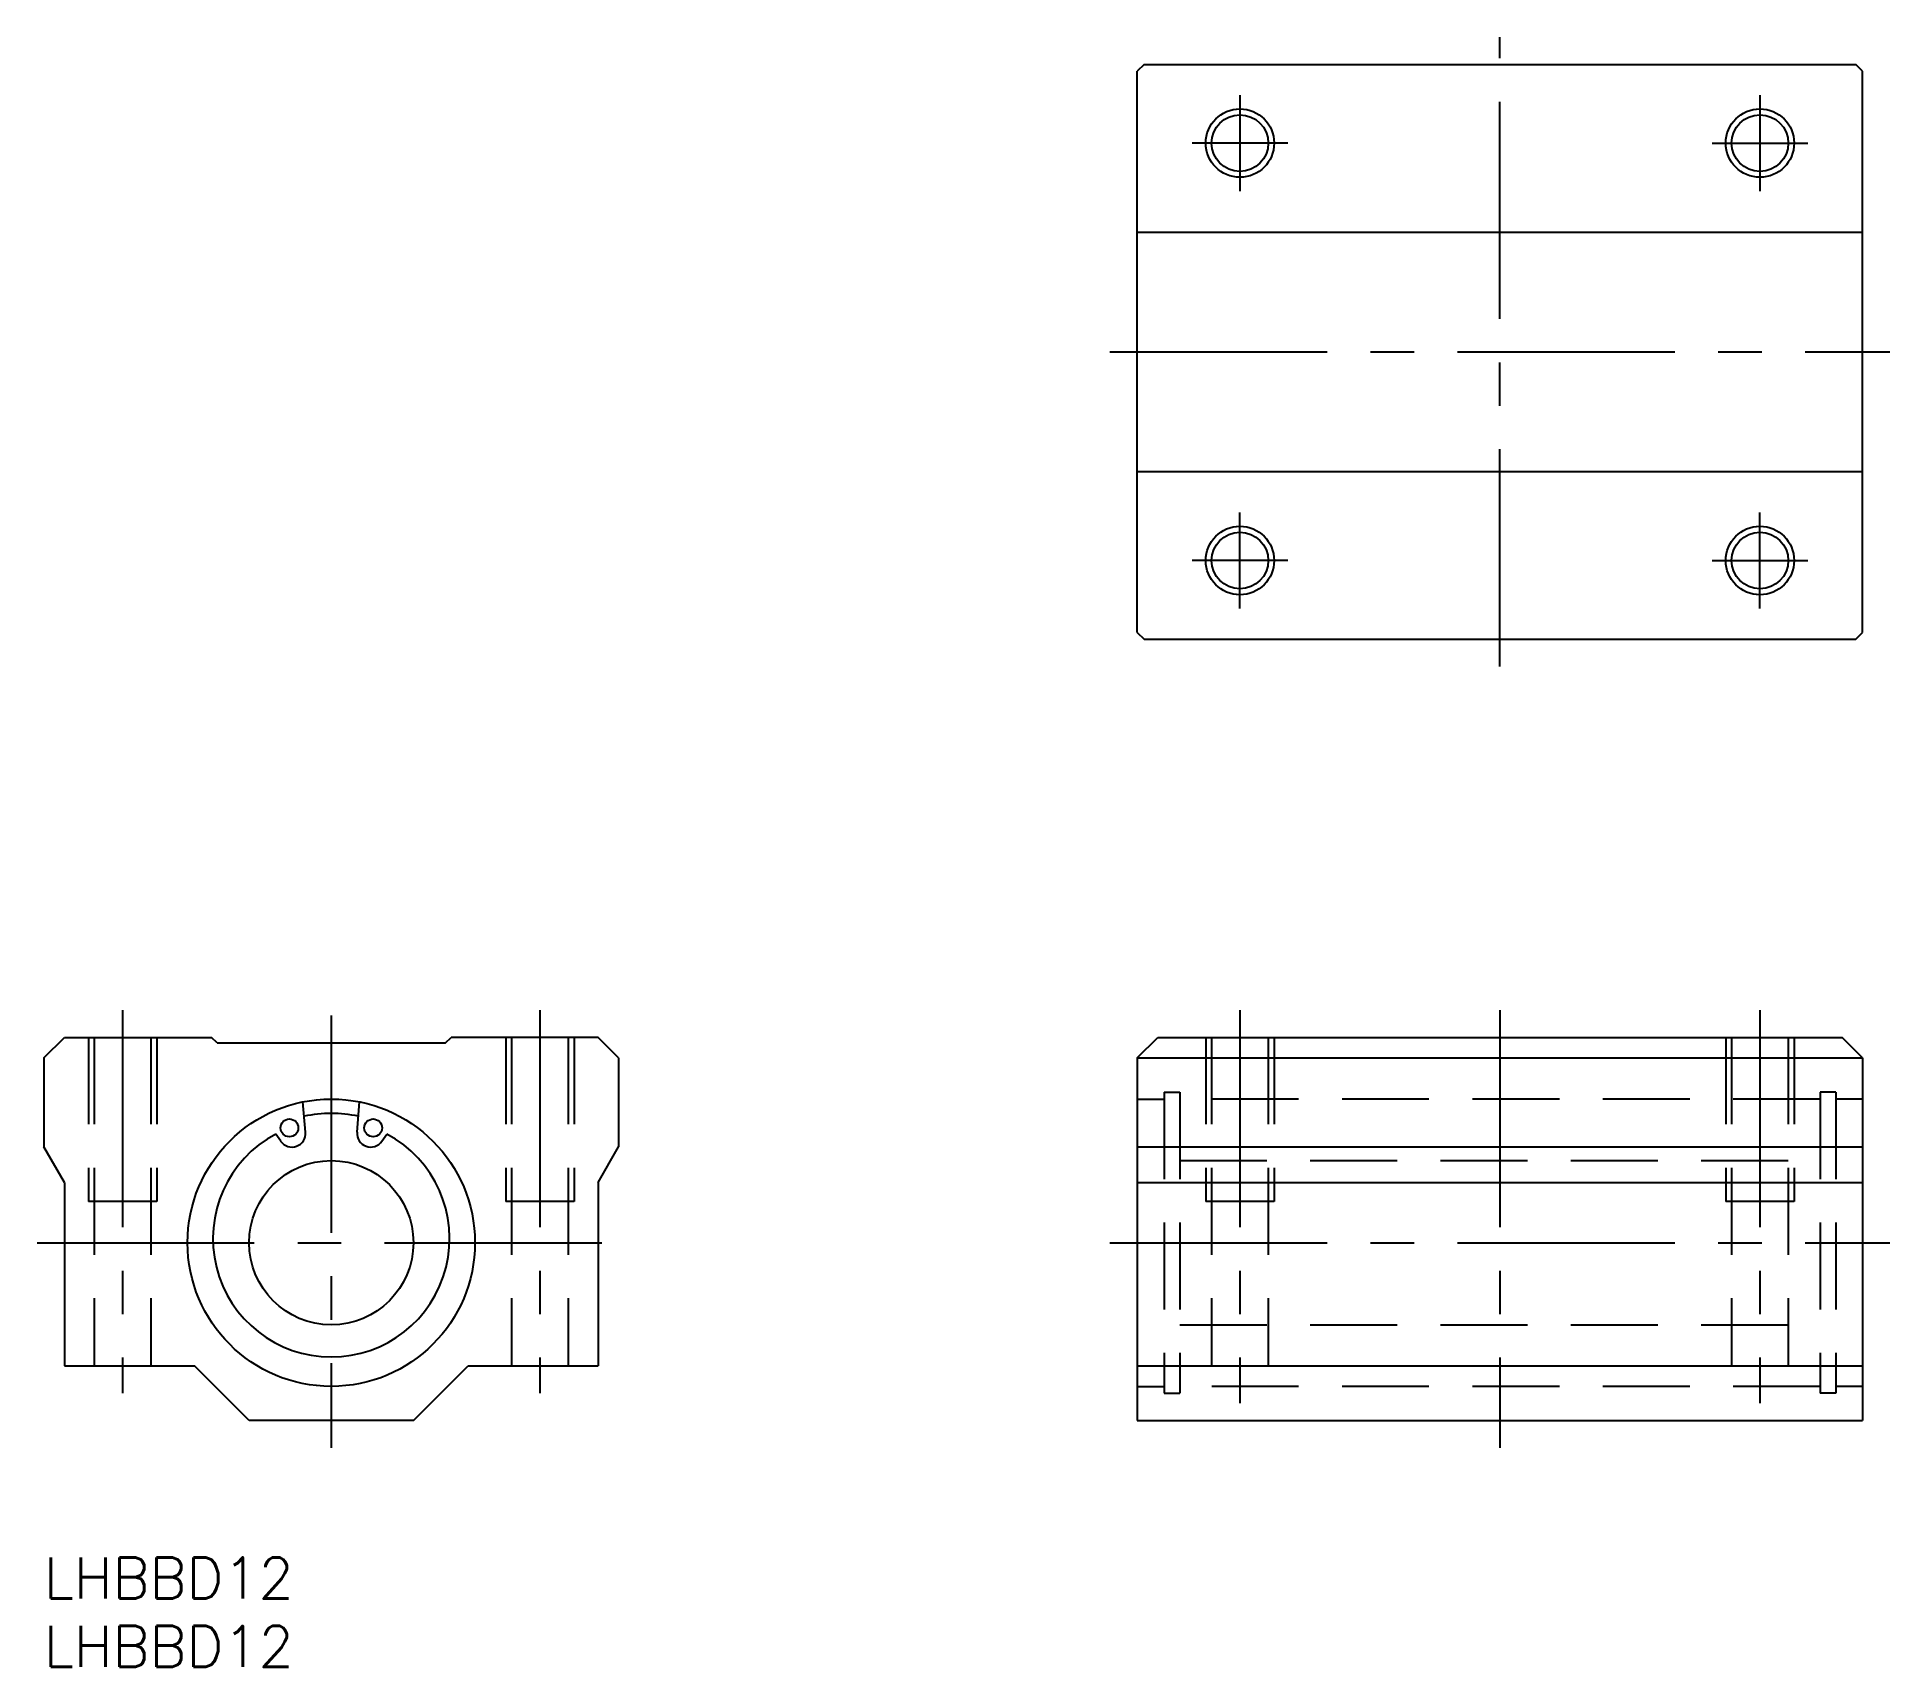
# Model space of a CAD drawing. Extents: x -1 to 135, y -8 to 111.
import ezdxf

# ---------------------------------------------------------------- set-up
doc = ezdxf.new("R2010")
doc.units = 0
doc.header["$LTSCALE"] = 0.5
doc.linetypes.add('CENTER', pattern=[50.8, 31.75, -6.35, 6.35, -6.35])
doc.linetypes.add('DASHED', pattern=[19.05, 12.7, -6.35])
for name, color, linetype in [('MSM_CENTER', 1, 'CENTER'), ('MSM_CONTINUOUS', 7, 'CONTINUOUS'), ('MSM_DASHED', 4, 'DASHED'), ('MSM_NARROW', 5, 'CONTINUOUS'), ('MSM_PART_NUMBER', 7, 'CONTINUOUS')]:
    doc.layers.add(name, color=color, linetype=linetype)
doc.styles.get("Standard").update_dxf_attribs({"font": 'txt.shx', "height": 3, "bigfont": 'bigfont.shx'})

# ---------------------------------------------------------------- blocks, each defined once
blk = doc.blocks.new('*U2')
at = {"layer": 'MSM_PART_NUMBER'}
blk.add_text('LHBBD12', height=3, dxfattribs=at).set_placement((0, -3))
blk = doc.blocks.new('*U3')
at = {"layer": 'MSM_PART_NUMBER'}
blk.add_text('LHBBD12', height=3, dxfattribs=at).set_placement((0, -8))

msp = doc.modelspace()

# ---------------------------------------------------------------- linework, layer by layer
at = {"layer": 'MSM_CENTER'}
for p, q in [((106.4, 65.1), (106.4, 111.1)), ((87.4, 106.85), (87.4, 99.85)), ((125.4, 106.85), (125.4, 99.85)), ((90.9, 103.35), (83.9, 103.35)), ((121.9, 103.35), (128.9, 103.35)), ((77.9, 88.1), (134.9, 88.1)), ((87.4, 69.35), (87.4, 76.35)), ((125.4, 69.35), (125.4, 76.35)), ((90.9, 72.85), (83.9, 72.85)), ((121.9, 72.85), (128.9, 72.85)), ((5.75, 40), (5.75, 12)), ((21, 39.6), (21, 8)), ((36.25, 40), (36.25, 12)), ((87.4, 40), (87.4, 11.28)), ((106.4, 40), (106.4, 8)), ((125.4, 40), (125.4, 11.28)), ((-0.5, 23), (42.5, 23)), ((77.9, 23), (134.9, 23))]:
    msp.add_line(p, q, dxfattribs=at)
at = {"layer": 'MSM_CONTINUOUS'}
for p, q in [((80.4, 109.1), (79.9, 108.6)), ((79.9, 67.6), (79.9, 108.6)), ((80.4, 109.1), (132.4, 109.1)), ((132.9, 108.6), (132.4, 109.1)), ((132.9, 67.6), (132.9, 108.6)), ((79.9, 96.85), (132.9, 96.85)), ((79.9, 79.35), (132.9, 79.35)), ((79.9, 67.6), (80.4, 67.1)), ((80.4, 67.1), (132.4, 67.1)), ((132.4, 67.1), (132.9, 67.6)), ((0, 36.5), (1.5, 38)), ((1.5, 38), (12.25, 38)), ((12.65, 37.6), (12.25, 38)), ((29.35, 37.6), (29.75, 38)), ((40.5, 38), (29.75, 38)), ((42, 36.5), (40.5, 38)), ((79.9, 36.5), (81.4, 38)), ((81.4, 38), (131.4, 38)), ((132.9, 36.5), (131.4, 38)), ((12.65, 37.6), (29.35, 37.6)), ((0, 36.5), (0, 30)), ((42, 36.5), (42, 30)), ((79.9, 36.5), (79.9, 10)), ((79.9, 36.5), (132.9, 36.5)), ((132.9, 36.5), (132.9, 10)), ((19.12, 31.08), (18.93, 33.29)), ((22.88, 31.08), (23.07, 33.29)), ((1.5, 27.4), (0, 30)), ((17.31, 30.42), (16.94, 30.94)), ((24.7, 30.42), (25.06, 30.94)), ((40.5, 27.4), (42, 30)), ((79.9, 30), (132.9, 30)), ((1.5, 27.4), (1.5, 14)), ((40.5, 27.4), (40.5, 14)), ((79.9, 27.4), (132.9, 27.4)), ((1.5, 14), (11, 14)), ((15, 10), (11, 14)), ((27, 10), (31, 14)), ((31, 14), (40.5, 14)), ((79.9, 14), (132.9, 14)), ((27, 10), (15, 10)), ((79.9, 10), (132.9, 10))]:
    msp.add_line(p, q, dxfattribs=at)
for centre, radius in [((87.4, 103.35), 2.07), ((125.4, 103.35), 2.07), ((87.4, 72.85), 2.07), ((125.4, 72.85), 2.07), ((21, 23), 10.5), ((17.94, 31.39), 0.65), ((24.06, 31.39), 0.65), ((21, 23), 6)]:
    msp.add_circle(centre, radius, dxfattribs=at)
for centre, radius, start, end in [((21, 23), 9.45, 77.8934, 102.1066), ((21, 23.3), 8.65, 117.9872, 62.0128), ((18.12, 30.99), 1, 214.9779, 4.9921), ((23.88, 30.99), 1, 175.0079, 325.0221)]:
    msp.add_arc(centre, radius, start, end, dxfattribs=at)
at = {"layer": 'MSM_DASHED'}
for p, q in [((3.25, 38), (3.25, 26)), ((3.68, 38), (3.68, 14)), ((7.82, 38), (7.82, 14)), ((8.25, 38), (8.25, 26)), ((33.75, 38), (33.75, 26)), ((34.18, 38), (34.18, 14)), ((38.32, 38), (38.32, 14)), ((38.75, 38), (38.75, 26)), ((84.9, 38), (84.9, 26)), ((85.33, 38), (85.33, 14)), ((89.47, 38), (89.47, 14)), ((89.9, 38), (89.9, 26)), ((122.9, 38), (122.9, 26)), ((123.33, 38), (123.33, 14)), ((127.47, 38), (127.47, 14)), ((127.9, 38), (127.9, 26)), ((81.86, 34), (81.86, 12)), ((81.86, 34), (83.01, 34)), ((83.01, 34), (83.01, 12)), ((129.79, 34), (129.79, 12)), ((130.94, 34), (129.79, 34)), ((130.94, 34), (130.94, 12)), ((79.9, 33.5), (81.86, 33.5)), ((129.79, 33.5), (83.01, 33.5)), ((132.9, 33.5), (130.94, 33.5)), ((83.01, 29), (129.79, 29)), ((8.25, 26), (3.25, 26)), ((38.75, 26), (33.75, 26)), ((89.9, 26), (84.9, 26)), ((127.9, 26), (122.9, 26)), ((83.01, 17), (129.79, 17)), ((79.9, 12.5), (81.86, 12.5)), ((129.79, 12.5), (83.01, 12.5)), ((132.9, 12.5), (130.94, 12.5)), ((81.86, 12), (83.01, 12)), ((130.94, 12), (129.79, 12))]:
    msp.add_line(p, q, dxfattribs=at)
at = {"layer": 'MSM_NARROW'}
for centre in [(87.4, 103.35), (125.4, 103.35), (87.4, 72.85), (125.4, 72.85)]:
    msp.add_circle(centre, 2.5, dxfattribs=at)

# ---------------------------------------------------------------- block references
at = {"layer": 'MSM_CONTINUOUS'}
for name in ['*U2', '*U3']:
    msp.add_blockref(name, (0, 0), dxfattribs=at)

doc.saveas('drawing.dxf')
